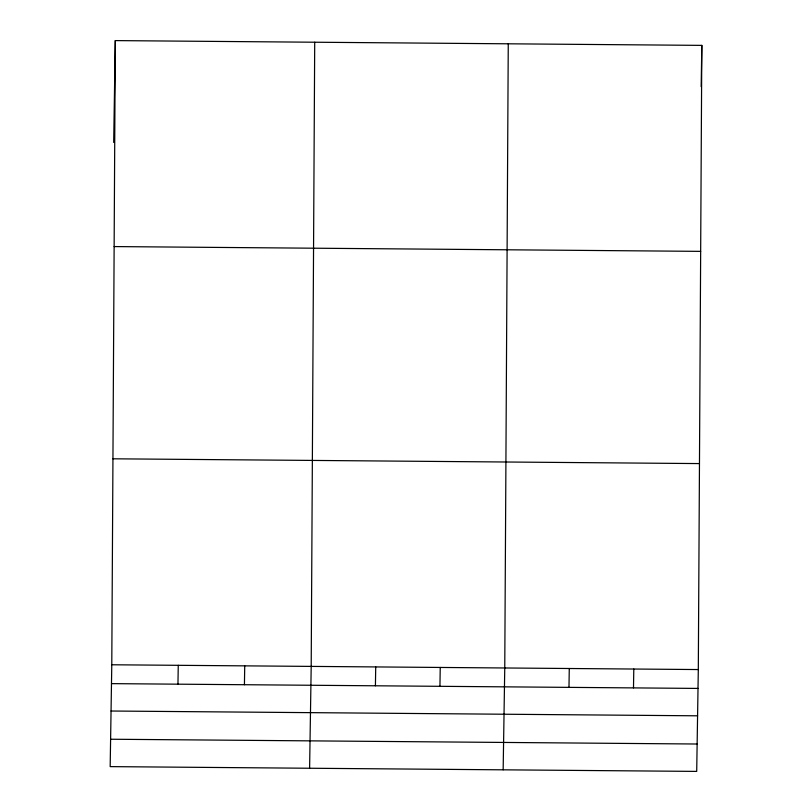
<?xml version="1.0" encoding="UTF-8"?>
<svg xmlns="http://www.w3.org/2000/svg" width="812" height="812" viewBox="0 0 812 812"><rect width="100%" height="100%" fill="white"/><g stroke="black" fill="none" stroke-linecap="round" stroke-linejoin="round"><path stroke-width="1.22" d="M111.782 664.774L115.294 40.6L701.822 45.381L698.31 669.555L696.706 771.4L110.178 766.619L111.782 664.774L698.31 669.555M314.711 42.224L311.199 666.398L309.605 768.243M508.261 43.807L504.759 667.982L503.156 769.817M113.69 142.445L115.294 40.6M177.96 684.181L178.254 665.312M244.432 684.719L244.727 665.86M375.418 685.795L375.723 666.926M439.942 686.323L440.236 667.454M568.979 687.368L569.273 668.509M633.492 687.896L633.796 669.027M701.172 86.651L701.822 45.381M114.127 246.574L700.665 251.365M112.939 458.8L699.467 463.581M111.488 683.633L698.015 688.424M111.051 711.018L697.579 715.808M110.615 739.235L697.143 744.015"/></g></svg>
